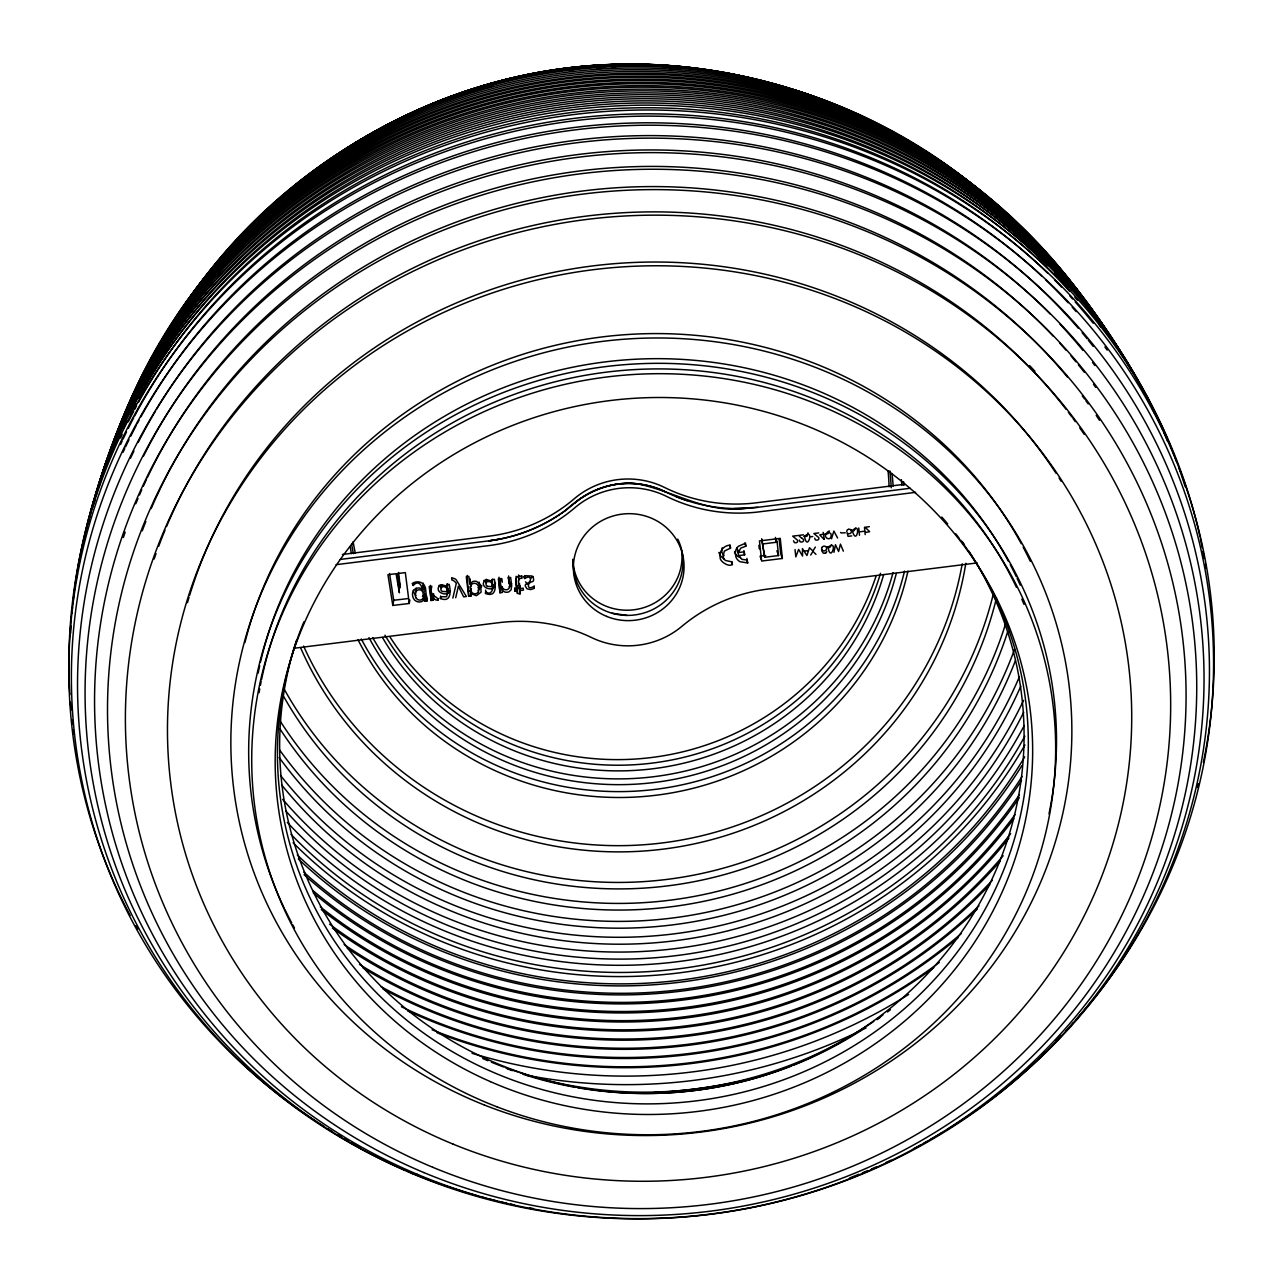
<?xml version="1.0" encoding="UTF-8"?>
<svg xmlns="http://www.w3.org/2000/svg" width="1283" height="1283" viewBox="0 0 1283 1283"><rect width="100%" height="100%" fill="white"/><g stroke="black" fill="none" stroke-linecap="round" stroke-linejoin="round"><path stroke-width="1.5" d="M534.193 585.818L534.193 588.352L530.777 589.603L526.992 588.817L525.308 586.09A3.288 3.175 0.6 0 1 525.629 584.294C531.868 582.803 532.878 573.517 524.635 578.505L524.651 576.003M517.418 593.42L517.209 585.786L517.418 593.42L520.08 593.885L519.663 590.565L523.416 590.132L523.191 588.207L519.439 588.64L518.508 581.135L518.925 578.761L521.684 578.216L521.732 575.714M519.439 588.64L519.519 583.589M519.663 590.565L519.759 585.497L520.08 593.885M517.113 590.838L514.868 591.094L514.627 589.17L516.873 588.929L516.055 576.34M514.868 591.094L514.948 587.71M502.294 586.812L502.294 592.505L499.969 592.762L498.365 578.858L500.979 578.553C496.922 592.906 515.926 594.382 508.02 577.767L510.65 577.478L511.676 585.754L511.083 589.843L508.918 591.8A5.645 5.437 2.3 0 1 504.203 591.768L502.23 590.18L502.327 587.646M499.632 588.993L499.007 577.222M499.969 592.762L499.857 583.941M487.428 586.331L492.48 586.716L492.447 579.274M492.64 588.464C488.358 590.132 480.836 586.443 484.076 581.391C485.952 576.949 492.576 583.492 491.966 579.563L494.324 579.307C496.072 586.155 496.361 597.862 485.503 593.452L485.888 591.704C493.586 598.568 494.677 578.216 491.95 586.604M485.503 593.452L485.712 590.068M495.446 582.819L494.837 586.764L492.175 588.753M470.893 593.612L471.31 588.528L470.989 596.018L468.664 596.274L466.274 576.676L468.872 576.388L469.835 583.941L472.705 581.552A6.495 6.255 4.7 0 1 476.586 581.44L480.628 584.775L481.109 592.169L476.362 595.697L470.893 593.612L470.989 596.018M469.899 583.941L470.268 578.922M468.199 591.736L467.204 575.442M468.664 596.274L468.632 586.652M447.51 593.532L446.548 596.723L440.759 596.755L440.39 598.519C451.263 602.914 450.942 591.206 449.146 584.374L446.789 584.631C447.542 588.464 440.759 582.033 438.898 586.459C435.675 591.511 443.228 595.184 447.51 593.532L448.088 588.448L447.142 591.623M855.649 528.307L853.965 530.713L851.126 530.071M447.334 591.768L447.013 589.362A2.983 2.871 6.8 0 0 446.789 588.576A3.657 3.512 6.8 0 0 443.293 586.636L442.026 586.892A2.149 2.069 6.9 0 0 440.935 587.999L440.919 589.811A2.678 2.566 6.9 0 0 442.282 591.383L447.334 591.768L447.607 584.294M446.725 586.427L447.013 583.893M440.39 598.519L440.694 595.954M433.558 593.644L433.045 597.477L434.937 599.514A3.993 3.833 7.1 0 0 438.177 599.931L438.337 598.632M433.205 600.252L433.879 595.12L431.601 595.376L430.912 600.508L433.205 600.252L433.045 597.477M416.045 588.159L415.965 589.362A7.554 7.249 8.2 0 0 416.317 591.511M430.912 600.508L430.398 585.369M424.673 601.214L424.994 594.013L424.673 601.214L426.998 600.941L427.367 598.375M426.998 600.941L426.565 595.889M426.389 597.172L425.491 587.839M425.315 589.105C425.555 582.29 417.071 579.836 412.244 583.573L413.158 585.465C422.684 575.426 423.085 600.059 423.31 583.172M409.261 603.475L405.332 572.619L397.201 573.597L399.398 592.794L396.062 573.726L387.947 574.704L392.79 605.448L409.261 603.475L409.822 600.043M413.158 585.465L413.559 582.931M831.4 544.954L829.716 547.504L826.845 546.799M392.79 605.448L393.737 600.284L389.535 573.549M833.966 552.315L835.441 544.746L838.617 551.482L840.445 544.12L843.364 551.161M455.706 597.734L458.384 586.219L463.628 596.836L466.403 596.531L456.187 579.772A8.901 8.564 6.5 0 0 455.112 578.922L451.68 577.671L451.841 579.964A7.04 6.768 6.5 0 1 453.749 580.814L454.695 581.52A9.061 8.708 6.6 0 1 456.315 583.396L452.851 598.054M722.201 547.841L721.768 551.193A6.96 6.704 -16 0 0 724.109 555.603M831.528 538.764L833.854 531.05L837.591 538.01M481.847 585.834L477.982 590.34M738.832 550.615L737.372 550.808L738.767 555.635L744.669 554.833L744.268 551.834L738.431 552.556L740.66 548.162L745.84 546.173L745.519 543.222L738.366 546.301A9.574 9.222 -17.1 0 0 735.303 552.604L735.849 556.758A9.494 9.141 -17.1 0 0 740.05 561.729L747.7 562.964L746.882 558.394M821.874 547.584L821.665 548.37A8.404 8.067 -22.6 0 0 821.858 551L823.205 553.037A1.941 1.86 -22.2 0 0 823.927 553.278L825.226 553.181M508.79 583.717L508.581 575.971M511.66 583.685L509.078 586.732M450.429 590.886L447.382 593.772M424.994 594.013L422.46 596.483M815.33 547.087L812.941 551.016L809.477 547.745L806.911 555.523L802.452 548.627L802.565 556.068L798.635 549.413L795.813 556.902L795.043 549.589M810.712 555.058L812.973 551.337L815.956 554.4M478.174 592.088L478.479 591.527A5.469 5.26 4.8 0 0 478.8 590.597A7.377 7.089 4.9 0 0 477.757 585.048L477.388 584.519A4.09 3.929 4.7 0 0 470.332 586.78L470.941 591.142M422.572 598.888L422.813 598.6A4.362 4.186 8.3 0 0 423.534 596.916L422.877 592.088A3.913 3.753 8.4 0 0 416.173 591.19L415.195 594.863A7.297 6.992 8.1 0 0 416.269 598.215M532.926 576.468L530.312 578.408M565.386 510.49C584.503 492.528 610.387 480.596 637.026 483.755C673.623 490.812 706.917 514.018 746 508.341M340.268 559.42L488.823 540.865A163.839 160.664 15.6 0 0 574.576 503.209C599.273 482.039 636.336 477.388 665.476 491.87A163.823 160.567 -30.9 0 0 757.788 507.298L910.176 488.278M565.354 510.522C542.934 526.896 516.359 537.369 488.823 540.865L500.482 538.988M730.059 545.195L730.54 548.066L724.366 551.113L723.067 556.02A7.008 6.752 -15.9 0 0 725.424 560.463L732.096 561.906C733.78 569.62 719.154 562.403 720.148 557.207C718.945 551.161 723.965 545.371 730.011 545.131M848.528 529.334L849.571 529.27A2.069 1.989 -24.5 0 1 851.142 530.344A2.807 2.678 -24.4 0 1 851.367 531.659L851.351 531.9A2.069 1.989 -24.5 0 1 850.581 533.215A2.55 2.454 -24.5 0 1 848.416 533.648L848.111 533.584A2.005 1.924 -24.4 0 1 847.181 532.91L848.047 536.358L851.736 535.909M869.313 526.655L865.239 527.265L869.633 531.707L865.913 532.429M342.449 554.464L489.128 536.15A162.716 159.605 15.9 0 0 574.287 498.734A80.733 78.006 -7.6 0 1 664.578 487.476A162.7 159.509 -31.2 0 0 756.264 502.808L904.772 484.268M336.066 564.68L488.518 545.644A164.994 161.722 15.3 0 0 574.864 507.747A81.839 79.001 -7.6 0 1 666.406 496.329A164.962 161.626 -30.6 0 0 759.344 511.837L915.613 492.335M797.529 535.556L792.669 536.15L797.433 540.111A1.7 1.636 -21 0 1 796.935 542.42L796.214 542.677A3.4 3.272 -21 0 1 795.604 542.757L795.139 542.741A1.86 1.796 -21 0 1 794.337 542.468L793.503 540.801M803.415 534.819L798.571 535.428L801.169 537.785A17.962 17.256 -20.2 0 1 802.18 538.347M818.73 532.926L813.871 533.52L818.57 537.417A1.716 1.652 -22.4 0 1 818.105 539.806L817.383 540.047A3.272 3.143 -22.4 0 1 816.646 540.143L815.956 540.047A1.668 1.588 -22.3 0 1 815.186 539.534L814.705 538.17M824.921 534.209L823.622 534.37L824.119 539.325M810.904 536.791L812.748 536.551M859.369 531.868L864.662 531.21M763.289 543.88L777.145 542.164L778.573 555.555L764.732 557.271L761.717 539.117L764.732 557.271M823.991 539.341L819.757 534.883L823.381 534.193L823.205 532.365M765.694 555.475L760.081 556.181L761.124 559.42M804.409 551.081L808.098 550.615M782.373 558.474L761.637 561.04L759.456 540.945L780.24 538.379L782.373 558.474L780.689 553.631L779.134 539.101M293.55 648.316L499.247 622.624A157.841 148.988 -0.5 0 1 591.655 637.603A81.839 79.001 -7.6 0 0 681.898 626.329A157.809 148.924 -14.5 0 1 767.795 589.073L977.229 562.916M393.737 600.284L408.283 598.536M469.097 591.174L471.406 590.918M500.194 587.694L502.503 587.422M424.304 599.129C422.267 603.459 415.403 602.625 413.527 598.471A9.398 9.013 8.2 0 1 412.661 592.682C413.318 588.159 419.766 586.203 422.7 589.763M757.788 507.298L734.165 508.533M747.364 560.029L741.895 559.356L738.767 555.635M627.002 615.391L612.055 613.226M517.53 588.352L520.16 588.801M825.482 534.049L827.968 533.696L829.075 531.451A6.944 6.672 -23 0 0 829.091 530.809M676.157 496.665L687.271 500.707M740.451 557.656L738.639 556.854A9.43 9.077 -17.1 0 1 734.469 551.931M527.81 584.182L525.549 581.857M803.88 536.342L806.927 536.326L808.001 532.798M441.528 587.855L439.091 585.433M486.369 582.835L483.932 580.413M723.901 559.003L720.308 555.731L718.865 552.38M802.18 538.347L803.222 539.245A1.828 1.764 -21.4 0 1 803.575 540.528A1.62 1.556 -21.4 0 1 802.805 541.651L802.164 541.923A3.368 3.24 -21.4 0 1 801.458 542.035L800.993 542.019A1.892 1.812 -21.3 0 1 800.335 541.795A1.62 1.556 -21.3 0 1 799.822 541.346L799.389 540.063M416.093 595.488L414.345 593.355A9.334 8.965 8.3 0 1 413.367 590.308M845.24 532.766L841.215 532.974A2.518 2.422 -24.2 0 1 840.638 532.397M416.301 598.199L416.799 598.808A3.897 3.737 8.2 0 0 422.62 598.92M534.193 588.352L533.343 586.588C527.072 590.902 526.495 582.306 532.926 581.472A3.592 3.464 0.6 0 0 533.616 579.579L533.391 577.959A3.897 3.753 0.6 0 0 531.803 575.971L525.501 575.762L523.769 576.676L524.635 578.505M471.358 586.058L470.749 582.69M776.023 539.004L777.145 542.164M776.889 550.728L778.573 555.555M744.878 542.982L745.84 546.173M743.899 550.615L744.268 551.834M746.722 559.725L747.7 562.964M743.707 551.626L744.669 554.833M737.035 547.745L738.431 552.556M729.867 545.676L730.54 548.066M731.502 561.537L732.417 564.793M398.323 576.34L400.296 587.71L398.564 572.443M486.289 579.242L486.385 579.708A2.646 2.55 3.8 0 0 486.899 580.654M502.278 582.193L501.813 578.553M438.177 599.931C436.829 594.975 428.891 597.493 431.81 586.315L429.196 586.604L430.463 596.162M431.152 591.062L431.601 595.376M492.48 586.716L492.175 584.294A2.983 2.871 3.7 0 0 491.95 583.508A3.657 3.512 3.7 0 0 488.47 581.568L487.412 581.744A2.422 2.325 3.8 0 0 486.802 582.049A2.133 2.053 3.8 0 0 486.032 583.156L486.065 584.743A2.566 2.47 3.8 0 0 487.059 586.106M519.07 579.868L518.573 574.992M516.873 588.929C515.429 584.743 513.954 574.399 521.572 576.275L521.684 578.216M758.894 545.291L759.295 548.916M775.477 537.417L775.878 541.218M858.76 527.971L859.482 535.3M864.485 527.265L865.191 534.594M442.042 585.689A2.823 2.71 7 0 1 441.48 584.759M478.27 592.153A4.09 3.929 4.6 0 1 471.021 591.11M479.024 582.065A7.393 7.121 5 0 1 478.928 586.475M478.639 587.069A4.057 3.913 4.7 0 1 477.95 587.806M424.08 592.505A4.33 4.154 8.4 0 0 424.272 591.8L423.615 587.005A3.897 3.737 8.5 0 0 422.829 585.834M821.906 547.584A2.486 2.374 -22.3 0 1 825.723 546.638A2.486 2.374 -22.3 0 1 825.546 550.455A2.486 2.374 -22.3 0 1 821.81 549.381M826.733 551.337A1.973 1.892 -22.2 0 1 826.589 551.882A2.229 2.133 -22.2 0 1 825.915 552.797M826.011 552.684A1.973 1.892 -22.2 0 1 825.354 553.037M908.605 994.421A511.869 492.544 -7.6 0 1 472.048 1053.279M175.563 319.002A532.798 512.751 -7.6 0 1 178.77 313.95M180.807 310.807A532.798 512.751 -7.6 0 1 997.613 205.809M1002.135 209.947A532.798 512.751 -7.6 0 1 1007.813 215.319M866.057 1027.94A515.622 495.863 -7.6 0 1 525.87 1075.106M164.128 337.012A536.695 516.199 -7.6 0 1 1013.971 220.564M1021.396 227.941A536.695 516.199 -7.6 0 1 1025.582 232.207M754.292 1078.041A519.423 499.215 -7.6 0 1 653.32 1092.635M138.644 384.323A540.656 519.695 -7.6 0 1 142.894 375.342M143.343 374.428A540.656 519.695 -7.6 0 1 155.66 350.74M156.237 349.682A540.656 519.695 -7.6 0 1 1036.231 242.423M1044.041 251.019A540.656 519.695 -7.6 0 1 1047.81 255.301M1052.75 261.074A540.656 519.695 -7.6 0 1 1056.406 265.453M1059.999 269.863A540.656 519.695 -7.6 0 1 1062.372 272.83M125.542 415.852A555.186 531.98 -7.6 0 1 128.749 408.764M129.567 407A555.186 531.98 -7.6 0 1 132.919 399.943M137.249 391.203A555.186 531.98 -7.6 0 1 1020.915 232.287M1025.245 236.297A555.186 531.98 -7.6 0 1 1054.209 265.565M1060.736 272.83A555.186 531.98 -7.6 0 1 1063.318 275.765M92.472 507.587A559.484 535.733 -7.6 0 1 96.674 491.662M97.171 489.898A559.484 535.733 -7.6 0 1 576.243 92.953A559.484 535.733 -7.6 0 1 1131.702 371.092M76.916 577.526A567.519 542.308 -7.6 0 1 77.445 573.902M78.568 566.621A567.519 542.308 -7.6 0 1 571.24 105.543A567.519 542.308 -7.6 0 1 1162.671 429.548M1164.13 432.932A567.519 542.308 -7.6 0 1 1167.658 441.4M133.384 405.171A563.061 538.427 -7.6 0 1 142.75 387.691M144.69 384.226A563.061 538.427 -7.6 0 1 1064.216 280.929M1068.194 285.355A563.061 538.427 -7.6 0 1 1072.107 289.798M84.309 538.86A564.921 540.207 -7.6 0 1 85.063 535.252M85.833 531.659A564.921 540.207 -7.6 0 1 575.442 100.844A564.921 540.207 -7.6 0 1 1150.947 405.765M1151.749 407.417A564.921 540.207 -7.6 0 1 1154.86 414.056M122.992 424.625A560.527 536.358 -7.6 0 1 126.247 417.488M127.081 415.708A560.527 536.358 -7.6 0 1 130.481 408.603M133.111 403.311A560.527 536.358 -7.6 0 1 137.602 394.539M138.532 392.79A560.527 536.358 -7.6 0 1 140.392 389.31M142.285 385.846A560.527 536.358 -7.6 0 1 1046.431 260.369M1056.021 270.344A560.527 536.358 -7.6 0 1 1067.937 283.479M1071.802 287.953A560.527 536.358 -7.6 0 1 1075.603 292.444M1078.121 295.475A560.527 536.358 -7.6 0 1 1085.514 304.632M88.463 522.213A562.227 538.01 -7.6 0 1 567.311 97.861A562.227 538.01 -7.6 0 1 1139.368 384.162M1140.234 385.798A562.227 538.01 -7.6 0 1 1141.918 389.054M129.535 408.619A557.897 534.209 -7.6 0 1 139.173 389.326M141.018 385.846A557.897 534.209 -7.6 0 1 1050.44 262.871M1059.79 272.958A557.897 534.209 -7.6 0 1 1065.002 278.812M94.028 503.786A556.646 533.375 -7.6 0 1 95.343 498.494M96.257 494.965A556.646 533.375 -7.6 0 1 564.456 90.804A556.646 533.375 -7.6 0 1 1122.962 356.706M128.14 408.988A552.412 529.671 -7.6 0 1 131.363 401.948M139.879 384.499A552.412 529.671 -7.6 0 1 1022.407 232.111M1025.261 234.805A552.412 529.671 -7.6 0 1 1053.856 264.122M1057.737 268.468A552.412 529.671 -7.6 0 1 1064.088 275.813M1066.59 278.78A552.412 529.671 -7.6 0 1 1071.513 284.746M99.048 486.738A553.759 530.954 -7.6 0 1 100.635 480.965M102.848 473.283A553.759 530.954 -7.6 0 1 565.498 87.212A553.759 530.954 -7.6 0 1 1112.393 340.011M1114.478 343.427A553.759 530.954 -7.6 0 1 1117.541 348.575M140.825 381.388A549.573 527.281 -7.6 0 1 145.268 372.792M146.182 371.076A549.573 527.281 -7.6 0 1 148.026 367.66M149.886 364.26A549.573 527.281 -7.6 0 1 151.779 360.876M153.703 357.492A549.573 527.281 -7.6 0 1 1042.935 251.388M1075.587 289.493A549.573 527.281 -7.6 0 1 1077.928 292.54M106.104 464.238A550.792 528.452 -7.6 0 1 563.012 84.277A550.792 528.452 -7.6 0 1 1104.759 328.753M128.14 407.994A546.654 524.811 -7.6 0 1 130.417 402.718M133.56 395.725A546.654 524.811 -7.6 0 1 135.164 392.229M135.982 390.497A546.654 524.811 -7.6 0 1 147.16 368.109M149.886 363.009A546.654 524.811 -7.6 0 1 1023.626 230.86M1029.142 236.297A546.654 524.811 -7.6 0 1 1041.235 248.79M1047.746 255.878A546.654 524.811 -7.6 0 1 1052.862 261.636M1059.116 268.917A546.654 524.811 -7.6 0 1 1061.586 271.852M1065.243 276.31A546.654 524.811 -7.6 0 1 1068.835 280.785M1079.324 294.432A546.654 524.811 -7.6 0 1 1081.585 297.512M113.802 442.154A547.761 525.87 -7.6 0 1 117.122 432.788M117.811 430.912A547.761 525.87 -7.6 0 1 567.711 80.556A547.761 525.87 -7.6 0 1 1090.358 307.888M1091.48 309.524A547.761 525.87 -7.6 0 1 1097.013 317.767M133.24 396.255A543.687 522.277 -7.6 0 1 135.581 391.026M147.32 366.97A543.687 522.277 -7.6 0 1 149.101 363.57M149.999 361.87A543.687 522.277 -7.6 0 1 151.827 358.502M153.671 355.134A543.687 522.277 -7.6 0 1 1020.643 227.091M1035.525 242.118A543.687 522.277 -7.6 0 1 1053.487 262.021M116.673 435.402A544.666 523.239 -7.6 0 1 563.253 78.183A544.666 523.239 -7.6 0 1 1088.064 305.386M960.55 540.079A375.791 355.327 -7.6 0 1 696.348 1100.846A375.791 355.327 -7.6 0 1 303.959 621.71M941.786 517.049A375.791 355.327 -7.6 0 1 947.704 523.897M955.675 533.712A375.791 355.327 -7.6 0 1 959.411 538.587M259.102 692.66A398.853 377.154 -7.6 0 1 259.743 688.939M260.433 685.234A398.853 377.154 -7.6 0 1 261.139 681.53M261.524 679.685A398.853 377.154 -7.6 0 1 607.244 372.038A398.853 377.154 -7.6 0 1 1016.361 587.181M1021.797 599.193A398.853 377.154 -7.6 0 1 1023.994 604.373M258.14 673.126A400.793 379.335 -7.6 0 1 259.695 665.685M260.529 661.98A400.793 379.335 -7.6 0 1 600.957 362.447A400.793 379.335 -7.6 0 1 1008.486 561.377M1010.282 564.728A400.793 379.335 -7.6 0 1 1016.264 576.596M1017.082 578.312A400.793 379.335 -7.6 0 1 1020.258 585.192M284.056 907.771A404.289 382.302 -7.6 0 1 606.474 366.505A404.289 382.302 -7.6 0 1 1049.013 813.855M294.465 927.962A404.289 382.302 -7.6 0 1 292.652 924.642M291.754 922.974A404.289 382.302 -7.6 0 1 284.874 909.471M882.896 1014.965A388.059 367.884 -7.6 0 1 876.802 1019.311M873.723 1021.444A388.059 367.884 -7.6 0 1 519.487 1072.508M517.707 1071.93A388.059 367.884 -7.6 0 1 505.326 1067.616M503.577 1066.959A388.059 367.884 -7.6 0 1 491.373 1062.18M487.925 1060.736A388.059 367.884 -7.6 0 1 482.777 1058.523M154.152 559.019A518.685 492.447 -7.6 0 1 156.045 553.566M158.675 546.317A518.685 492.447 -7.6 0 1 165.01 530.136M166.501 526.559A518.685 492.447 -7.6 0 1 583.573 216.458A518.685 492.447 -7.6 0 1 1066.045 409.277M1068.402 412.34A518.685 492.447 -7.6 0 1 1071.882 416.975M1073.037 418.531A518.685 492.447 -7.6 0 1 1075.314 421.642M1079.773 427.929A518.685 492.447 -7.6 0 1 1084.151 434.279M244.925 642.526A417.28 395.308 -7.6 0 1 600.717 337.108A417.28 395.308 -7.6 0 1 1021.3 543.703M1023.176 547.183A417.28 395.308 -7.6 0 1 1030.313 561.329M968.697 550.984A372.551 352.552 -7.6 0 1 703.148 1089.331A372.551 352.552 -7.6 0 1 293.727 649.278M294.288 647.45A372.551 352.552 -7.6 0 1 296.581 640.137M962.218 541.474A372.551 352.552 -7.6 0 1 964.415 544.634M187.462 602.657A478.479 453.797 -7.6 0 1 189.066 597.156M189.627 595.328A478.479 453.797 -7.6 0 1 584.904 266.96A478.479 453.797 -7.6 0 1 1055.989 473.202M1059.1 478.03A478.479 453.797 -7.6 0 1 1061.121 481.269M890.45 1009.657A381.179 361.036 -7.6 0 1 887.499 1011.95M880.026 1017.531A381.179 361.036 -7.6 0 1 876.995 1019.712M861.535 1030.217A381.179 361.036 -7.6 0 1 793.343 1065.259M791.595 1065.948A381.179 361.036 -7.6 0 1 594.125 1090.229M592.265 1089.973A381.179 361.036 -7.6 0 1 577.43 1087.711M575.586 1087.391A381.179 361.036 -7.6 0 1 530.104 1076.485M528.307 1075.94A381.179 361.036 -7.6 0 1 522.967 1074.256M512.35 1070.647A381.179 361.036 -7.6 0 1 507.09 1068.723M142.253 530.809A535.252 508.645 -7.6 0 1 145.845 521.491M151.186 508.565A535.252 508.645 -7.6 0 1 1067.488 377.138M1082.291 395.886A535.252 508.645 -7.6 0 1 1084.664 399.093M1085.851 400.697A535.252 508.645 -7.6 0 1 1088.192 403.92M1096.179 415.355A535.252 508.645 -7.6 0 1 1099.499 420.311M123.36 537.529A546.991 520.256 -7.6 0 1 125.157 532.156M135.79 503.77A546.991 520.256 -7.6 0 1 137.971 498.51M139.462 495.013A546.991 520.256 -7.6 0 1 141.739 489.769M143.311 486.305A546.991 520.256 -7.6 0 1 146.503 479.377M147.32 477.645A546.991 520.256 -7.6 0 1 1053.151 336.034M1059.662 343.058A546.991 520.256 -7.6 0 1 1066.029 350.195M1071.032 355.984A546.991 520.256 -7.6 0 1 1075.924 361.822M1078.345 364.773A546.991 520.256 -7.6 0 1 1084.279 372.198M1093.469 384.307A546.991 520.256 -7.6 0 1 1095.714 387.37M405.187 1170.304A566.428 539.245 -7.6 0 1 184.335 367.98A566.428 539.245 -7.6 0 1 1055.091 302.371A566.428 539.245 -7.6 0 1 947.303 1129.457M942.315 1132.504A566.428 539.245 -7.6 0 1 930.576 1139.416M927.208 1141.341A566.428 539.245 -7.6 0 1 923.808 1143.249M920.392 1145.126A566.428 539.245 -7.6 0 1 913.544 1148.814M890.931 1160.185A566.428 539.245 -7.6 0 1 885.639 1162.671M876.77 1166.696A566.428 539.245 -7.6 0 1 871.414 1169.038M867.837 1170.561A566.428 539.245 -7.6 0 1 862.449 1172.822M858.84 1174.298A566.428 539.245 -7.6 0 1 849.779 1177.874M533.52 1208.602A566.428 539.245 -7.6 0 1 529.687 1207.912M514.403 1204.897A566.428 539.245 -7.6 0 1 510.602 1204.079M506.785 1203.246A566.428 539.245 -7.6 0 1 499.215 1201.481M497.323 1201.032A566.428 539.245 -7.6 0 1 489.769 1199.14M486 1198.162A566.428 539.245 -7.6 0 1 480.355 1196.638M478.479 1196.125A566.428 539.245 -7.6 0 1 443.228 1185.091M441.384 1184.45A566.428 539.245 -7.6 0 1 406.984 1171.074M130.529 458.111A561.81 535.236 -7.6 0 1 133.913 451.007M138.291 442.202A561.81 535.236 -7.6 0 1 155.468 411.057M156.478 409.357A561.81 535.236 -7.6 0 1 1078.313 328.272M1082.146 332.762A561.81 535.236 -7.6 0 1 1087.15 338.808M1088.385 340.332A561.81 535.236 -7.6 0 1 1093.26 346.458M123.056 452.257A566.926 540.544 -7.6 0 1 124.724 448.665M125.558 446.869A566.926 540.544 -7.6 0 1 129.006 439.716M130.77 436.14A566.926 540.544 -7.6 0 1 136.206 425.523M137.137 423.759A566.926 540.544 -7.6 0 1 139.029 420.247M140.938 416.75A566.926 540.544 -7.6 0 1 1041.459 275.829M1045.821 279.967A566.926 540.544 -7.6 0 1 1068.194 302.772M1072.219 307.182A566.926 540.544 -7.6 0 1 1076.196 311.625M1104.888 346.971A566.926 540.544 -7.6 0 1 1107.229 350.147M316.019 1121.358A571.56 544.553 -7.6 0 1 182.667 352.584A571.56 544.553 -7.6 0 1 993.186 235.864A571.56 544.553 -7.6 0 1 1083.798 1010.796M1082.515 1012.287A571.56 544.553 -7.6 0 1 1076.084 1019.664M1073.47 1022.583A571.56 544.553 -7.6 0 1 1065.532 1031.227M1061.474 1035.477A571.56 544.553 -7.6 0 1 1056.021 1041.09M1044.875 1052.092A571.56 544.553 -7.6 0 1 1042.037 1054.802M1034.868 1061.474A571.56 544.553 -7.6 0 1 1029.046 1066.718M359.833 1147.227A571.56 544.553 -7.6 0 1 351.221 1142.56M347.805 1140.651A571.56 544.553 -7.6 0 1 344.405 1138.727M341.005 1136.77A571.56 544.553 -7.6 0 1 337.621 1134.781M332.586 1131.782A571.56 544.553 -7.6 0 1 327.582 1128.719M324.262 1126.634A571.56 544.553 -7.6 0 1 317.655 1122.433M130.128 915.469A573.18 546.526 -7.6 0 1 563.927 122.142A573.18 546.526 -7.6 0 1 1203.374 762.503M1198.547 783.64A573.18 546.526 -7.6 0 1 1197.584 787.457M137.73 929.277A573.18 546.526 -7.6 0 1 135.79 925.845M120.554 444.511A568.577 542.533 -7.6 0 1 122.222 440.887M123.072 439.091A568.577 542.533 -7.6 0 1 126.52 431.906M128.284 428.33A568.577 542.533 -7.6 0 1 133.753 417.665M134.683 415.9A568.577 542.533 -7.6 0 1 1047.906 273.423M1054.658 280.095A568.577 542.533 -7.6 0 1 1061.666 287.264M1069.878 296.02A568.577 542.533 -7.6 0 1 1072.556 298.971M1075.218 301.938A568.577 542.533 -7.6 0 1 1093.212 323.22M70.693 633.193A570.037 544.329 -7.6 0 1 71.062 625.879M71.976 613.066A570.037 544.329 -7.6 0 1 72.473 607.581M72.826 603.908A570.037 544.329 -7.6 0 1 73.628 596.595M74.061 592.938A570.037 544.329 -7.6 0 1 576.596 109.28A570.037 544.329 -7.6 0 1 1176.912 462.473M1178.804 467.654A570.037 544.329 -7.6 0 1 1180.633 472.85M1181.226 474.582A570.037 544.329 -7.6 0 1 1185.235 486.77M123.28 428.522A565.53 540.416 -7.6 0 1 126.68 421.369M130.192 414.233A565.53 540.416 -7.6 0 1 135.661 403.632M138.484 398.372A565.53 540.416 -7.6 0 1 1047.73 265.757M1054.754 272.846A565.53 540.416 -7.6 0 1 1068.37 287.376M1098.601 323.99A565.53 540.416 -7.6 0 1 1100.974 327.149M1024.684 756.906A462.345 447.302 -7.6 0 1 297.271 854.943M423.101 108.638A485.054 469.321 -7.6 0 1 428.33 106.313M431.81 104.805A485.054 469.321 -7.6 0 1 585.834 66.379M589.298 66.107A485.054 469.321 -7.6 0 1 605.047 65.112M616.337 64.711A485.054 469.321 -7.6 0 1 641.612 64.743M655.068 65.273A485.054 469.321 -7.6 0 1 666.567 66.01M674.233 66.652A485.054 469.321 -7.6 0 1 680.182 67.245M687.592 68.063A485.054 469.321 -7.6 0 1 691.409 68.544M1024.925 745.006A459.234 444.511 -7.6 0 1 293.133 842.787M903.585 481.75A283.944 275.733 -7.6 0 1 903.89 485.375M896.32 573.437A283.944 275.733 -7.6 0 1 654.041 782.518A283.944 275.733 -7.6 0 1 368.959 637.603M901.404 479.634A282.148 274.097 -7.6 0 1 901.837 485.391M893.064 572.571A282.148 274.097 -7.6 0 1 654.218 776.648A282.148 274.097 -7.6 0 1 372.679 637.571M889.905 470.925A271.691 264.057 -7.6 0 1 891.204 487.748M880.523 573.309A271.691 264.057 -7.6 0 1 652.486 763.064A271.691 264.057 -7.6 0 1 384.948 635.197M353.386 553.679A271.691 264.057 -7.6 0 1 351.622 543.928M888.077 470.893A269.991 262.518 -7.6 0 1 889.087 486.786M875.92 576.532A269.991 262.518 -7.6 0 1 651.764 757.483A269.991 262.518 -7.6 0 1 390.128 637.218M355.375 553.39A269.991 262.518 -7.6 0 1 353.114 541.683M892.006 473.427A273.407 265.597 -7.6 0 1 893.144 486M883.57 574.944A273.407 265.597 -7.6 0 1 653.239 768.709A273.407 265.597 -7.6 0 1 382.478 637.539M351.398 553.631A273.407 265.597 -7.6 0 1 350.195 546.51M907.963 571.063A293.406 284.794 -7.6 0 1 656.591 795.171A293.406 284.794 -7.6 0 1 358.005 639.752M904.531 571.111A291.546 283.11 -7.6 0 1 655.821 789.302A291.546 283.11 -7.6 0 1 361.277 638.966M965.826 563.269A348.687 338.359 -7.6 0 1 664.241 848.993A348.687 338.359 -7.6 0 1 300.751 648.123M962.218 563.83A346.458 336.338 -7.6 0 1 662.493 842.915A346.458 336.338 -7.6 0 1 303.59 646.087M996.522 597.782A385.173 373.626 -7.6 0 1 671.827 885.334A385.173 373.626 -7.6 0 1 282.436 694.247M993.475 593.355A382.687 371.396 -7.6 0 1 670.736 878.919A382.687 371.396 -7.6 0 1 283.992 688.779M1015.398 660.601A419.541 406.631 -7.6 0 1 675.628 924.482A419.541 406.631 -7.6 0 1 279.181 757.499M1014.564 649.326A416.799 404.161 -7.6 0 1 676.927 917.425A416.799 404.161 -7.6 0 1 279.566 749.913M1020.755 686.293A432.66 419.156 -7.6 0 1 281.843 785.18M1019.408 676.734A429.805 416.606 -7.6 0 1 677.665 933.383A429.805 416.606 -7.6 0 1 280.544 775.461M1023.722 712.209A444.495 430.43 -7.6 0 1 285.804 810.952M1023.577 700.342A441.544 427.784 -7.6 0 1 282.709 799.341M933.687 967.719A508.18 489.272 -7.6 0 1 437.118 1032.767M180.582 311.753A528.949 509.335 -7.6 0 1 182.699 308.449M185.939 303.542A528.949 509.335 -7.6 0 1 980.613 191.263M939.284 962.426A507.122 488.262 -7.6 0 1 432.114 1029.8M957.984 937.697A503.481 485.038 -7.6 0 1 407.657 1010.844M206.018 277.144A527.987 508.405 -7.6 0 1 208.311 274.161M214.165 266.736A527.987 508.405 -7.6 0 1 218.96 260.866M222.617 256.52A527.987 508.405 -7.6 0 1 225.07 253.633M250.891 225.728A527.987 508.405 -7.6 0 1 259.054 217.709M268.805 208.552A527.987 508.405 -7.6 0 1 274.498 203.42M280.255 198.384A527.987 508.405 -7.6 0 1 284.634 194.647M287.568 192.177A527.987 508.405 -7.6 0 1 292.027 188.521M301.04 181.352A527.987 508.405 -7.6 0 1 304.087 179.011M307.15 176.669A527.987 508.405 -7.6 0 1 310.229 174.36M329.073 160.968A527.987 508.405 -7.6 0 1 333.885 157.745M346.891 149.389A527.987 508.405 -7.6 0 1 350.179 147.353M380.49 130.112A527.987 508.405 -7.6 0 1 383.938 128.316M385.654 127.434A527.987 508.405 -7.6 0 1 389.118 125.67M396.078 122.222A527.987 508.405 -7.6 0 1 399.59 120.538M446.211 100.892A527.987 508.405 -7.6 0 1 459.089 96.337M460.934 95.712A527.987 508.405 -7.6 0 1 466.499 93.884M473.94 91.526A527.987 508.405 -7.6 0 1 483.306 88.735M487.059 87.677A527.987 508.405 -7.6 0 1 492.72 86.121M569.444 71.239A527.987 508.405 -7.6 0 1 573.325 70.79M596.691 68.64A527.987 508.405 -7.6 0 1 602.545 68.256M668.94 68.336A527.987 508.405 -7.6 0 1 672.821 68.592M772.478 84.87A527.987 508.405 -7.6 0 1 778.091 86.378M794.819 91.221A527.987 508.405 -7.6 0 1 804.024 94.14M827.663 102.496A527.987 508.405 -7.6 0 1 833.052 104.581M907.081 140.505A527.987 508.405 -7.6 0 1 911.988 143.423M924.915 151.442A527.987 508.405 -7.6 0 1 928.106 153.495M943.807 164.128A527.987 508.405 -7.6 0 1 948.442 167.431M954.536 171.89A527.987 508.405 -7.6 0 1 960.566 176.445M205.055 278.427A524.202 505.053 -7.6 0 1 208.584 273.76M210.973 270.665A524.202 505.053 -7.6 0 1 214.582 266.046M232.223 245.021A524.202 505.053 -7.6 0 1 234.837 242.102M242.824 233.41A524.202 505.053 -7.6 0 1 877.091 123.441M878.855 124.355A524.202 505.053 -7.6 0 1 896.256 133.705M897.972 134.667A524.202 505.053 -7.6 0 1 911.572 142.654M913.255 143.68A524.202 505.053 -7.6 0 1 928.17 153.174M933.062 156.446A524.202 505.053 -7.6 0 1 941.129 162.027M945.908 165.443A524.202 505.053 -7.6 0 1 953.782 171.248M966.115 180.807A524.202 505.053 -7.6 0 1 970.654 184.495M961.416 933.431A502.343 483.932 -7.6 0 1 401.435 1006.77M977.421 908.893A498.766 480.756 -7.6 0 1 383.072 989.033M312.571 172.788A523.159 504.043 -7.6 0 1 315.634 170.527M363.666 139.173A523.159 504.043 -7.6 0 1 367.002 137.265M411.554 114.604A523.159 504.043 -7.6 0 1 415.067 113.032M438.225 103.426A523.159 504.043 -7.6 0 1 443.645 101.357M456.347 96.77A523.159 504.043 -7.6 0 1 461.832 94.894M463.676 94.284A523.159 504.043 -7.6 0 1 469.193 92.488M480.275 89.072A523.159 504.043 -7.6 0 1 485.856 87.452M611.75 67.213A523.159 504.043 -7.6 0 1 615.632 67.053M675.548 68.304A523.159 504.043 -7.6 0 1 679.397 68.608M790.681 89.89A523.159 504.043 -7.6 0 1 796.166 91.59M807.071 95.15A523.159 504.043 -7.6 0 1 816.084 98.31M249.8 227.059A519.439 500.739 -7.6 0 1 255.253 221.478M269.286 207.846A519.439 500.739 -7.6 0 1 874.028 122.366M875.776 123.264A519.439 500.739 -7.6 0 1 879.256 125.06M882.72 126.889A519.439 500.739 -7.6 0 1 891.316 131.572M978.929 905.91A497.515 479.553 -7.6 0 1 380.762 986.515M989.835 884.693A494.003 476.426 -7.6 0 1 363.057 968.007M316.452 170.206A518.3 499.632 -7.6 0 1 319.499 167.977M383.858 127.931A518.3 499.632 -7.6 0 1 388.925 125.285M462.762 94.188A518.3 499.632 -7.6 0 1 471.855 91.221M482.857 87.885A518.3 499.632 -7.6 0 1 488.374 86.298M786.575 88.687A518.3 499.632 -7.6 0 1 792.012 90.339M813.566 97.572A518.3 499.632 -7.6 0 1 818.891 99.513M280.656 198.207A514.627 496.377 -7.6 0 1 283.559 195.625M287.953 191.792A514.627 496.377 -7.6 0 1 292.412 188.024M295.395 185.522A514.627 496.377 -7.6 0 1 309.107 174.568M313.758 171.024A514.627 496.377 -7.6 0 1 837.43 105.831M839.226 106.601A514.627 496.377 -7.6 0 1 855.232 113.738M992.272 880.346A492.656 475.127 -7.6 0 1 359.513 964.415M999.906 861.502A489.208 472.064 -7.6 0 1 347.292 948.249M300.96 181.593A509.784 491.982 -7.6 0 1 303.959 179.171M306.974 176.765A509.784 491.982 -7.6 0 1 311.544 173.189M316.147 169.677A509.784 491.982 -7.6 0 1 327.069 161.658M331.816 158.306A509.784 491.982 -7.6 0 1 798.475 91.462M800.319 92.071A509.784 491.982 -7.6 0 1 816.726 97.957M818.538 98.647A509.784 491.982 -7.6 0 1 829.331 102.913M834.688 105.142A509.784 491.982 -7.6 0 1 840.012 107.419M1003.162 855.729A487.765 470.669 -7.6 0 1 344.133 944.545M1008.983 838.04A484.365 467.637 -7.6 0 1 332.377 927.978M334.093 157.184A504.909 487.54 -7.6 0 1 338.84 153.928M342.016 151.779A504.909 487.54 -7.6 0 1 794.257 90.387M796.085 90.997A504.909 487.54 -7.6 0 1 808.755 95.439M814.144 97.444A504.909 487.54 -7.6 0 1 823.077 100.908M1010.635 833.725A482.841 466.162 -7.6 0 1 329.619 924.193M1013.778 818.843A479.489 463.179 -7.6 0 1 321.279 909.551M1022.15 776.407A467.814 452.37 -7.6 0 1 303.83 872.167M574.576 503.209A81.278 78.504 -7.6 0 1 665.476 491.87M677.761 539.117A54.993 53.116 -7.6 0 1 638.693 614.3A54.993 53.116 -7.6 0 1 573.18 559.965M1021.974 765.486A464.654 449.531 -7.6 0 1 298.362 858.969M681.658 550.936A54.624 52.779 -7.6 0 1 631.268 610.05A54.624 52.779 -7.6 0 1 572.843 559.308M846.812 531.707A2.309 2.229 -24.5 0 1 846.956 530.456A2.117 2.021 -24.5 0 1 848.528 529.366M398.532 119.928A490.074 473.94 -7.6 0 1 405.444 116.448M408.924 114.748A490.074 473.94 -7.6 0 1 421.209 109.007M422.973 108.221A490.074 473.94 -7.6 0 1 442.635 99.93M444.431 99.224A490.074 473.94 -7.6 0 1 605.48 64.856M609.377 64.695A490.074 473.94 -7.6 0 1 648.268 64.663M654.105 64.92A490.074 473.94 -7.6 0 1 683.149 67.197M686.998 67.614A490.074 473.94 -7.6 0 1 692.772 68.32M698.545 69.09A490.074 473.94 -7.6 0 1 702.378 69.635M708.136 70.517A490.074 473.94 -7.6 0 1 711.969 71.126M729.097 74.286A490.074 473.94 -7.6 0 1 732.882 75.072M1019.408 794.77A472.866 457.005 -7.6 0 1 312.795 890.434M1021.525 780.497A469.642 454.134 -7.6 0 1 304.087 874.669M120.554 438.016A567.615 542.003 -7.6 0 1 122.206 434.408M128.252 421.85A567.615 542.003 -7.6 0 1 133.705 411.201M134.651 409.437A567.615 542.003 -7.6 0 1 136.527 405.909M138.436 402.397A567.615 542.003 -7.6 0 1 1069.557 291.241M1074.865 297.175A567.615 542.003 -7.6 0 1 1077.495 300.174M73.74 733.972A572.17 545.965 -7.6 0 1 73.211 730.011M72.473 724.061A572.17 545.965 -7.6 0 1 72.024 720.084M71.03 710.124A572.17 545.965 -7.6 0 1 70.373 702.138M69.859 694.68A572.17 545.965 -7.6 0 1 564.873 115.727A572.17 545.965 -7.6 0 1 1200.038 537.016M1200.423 538.796A572.17 545.965 -7.6 0 1 1202.283 547.729M1202.989 551.305A572.17 545.965 -7.6 0 1 1204.32 558.474M1205.33 564.392A572.17 545.965 -7.6 0 1 1205.972 568.337M471.663 90.468A479.746 464.414 -7.6 0 1 476.907 88.768M535.749 73.837A479.746 464.414 -7.6 0 1 539.373 73.163M542.998 72.522A479.746 464.414 -7.6 0 1 546.638 71.912M552.091 71.03A479.746 464.414 -7.6 0 1 555.731 70.485M559.388 69.956A479.746 464.414 -7.6 0 1 563.045 69.458M570.358 68.56A479.746 464.414 -7.6 0 1 574.014 68.143M581.343 67.39A479.746 464.414 -7.6 0 1 585.016 67.053M599.706 66.01A479.746 464.414 -7.6 0 1 603.395 65.802M1024.844 736.201A454.551 439.957 -7.6 0 1 291.016 834.399M1024.299 725.504A451.504 437.246 -7.6 0 1 287.312 822.403M143.536 456.026A555.363 528.66 -7.6 0 1 1050.44 314.207M1059.886 324.054A555.363 528.66 -7.6 0 1 1082.9 350.355M1092.523 362.48A555.363 528.66 -7.6 0 1 1094.864 365.543M1029.656 365.639A515.461 489.785 -7.6 0 1 1034.964 371.3M1007.684 631.733A404.049 391.78 -7.6 0 1 674.152 906.375A404.049 391.78 -7.6 0 1 280.111 729.097M1005.311 624.661A401.419 389.407 -7.6 0 1 672.565 899.864A401.419 389.407 -7.6 0 1 279.822 720.501M373.674 132.999A495.062 478.511 -7.6 0 1 381.869 128.332M388.508 124.708A495.062 478.511 -7.6 0 1 420.76 108.847M422.492 108.077A495.062 478.511 -7.6 0 1 697.567 68.657M699.443 68.913A495.062 478.511 -7.6 0 1 734.886 75.072M736.731 75.472A495.062 478.511 -7.6 0 1 740.435 76.274M744.124 77.108A495.062 478.511 -7.6 0 1 760.611 81.214M1019.327 797.689A474.582 458.673 -7.6 0 1 313.212 892.856M352.2 145.604A500.001 483.049 -7.6 0 1 355.407 143.552M358.631 141.531A500.001 483.049 -7.6 0 1 788.275 88.88M1015.094 814.545A477.869 461.607 -7.6 0 1 320.301 906.856M852.425 530.986C856.787 546.943 861.39 519.711 852.425 530.986M825.659 534.225C823.991 538.507 830.759 540.929 831.111 536.15A6.992 6.72 -22.9 0 0 830.839 533.632L828 531.659L825.659 534.225M804.553 536.31C807.087 552.861 814.897 527.297 804.553 536.31M828.128 547.28C830.582 563.814 838.489 538.251 828.128 547.28M497.195 1106.908A402.349 380.137 -7.6 0 0 1052.589 701.625A402.349 380.137 -7.6 0 0 411.266 454.134A402.349 380.137 -7.6 0 0 497.195 1106.908M490.363 1081.617A379.094 358.117 -7.6 0 0 1031.532 723.067A379.094 358.117 -7.6 0 0 439.861 463.307A379.094 358.117 -7.6 0 0 490.363 1081.617M432.772 1167.289A523.095 496.232 -7.6 0 0 1168.107 655.902A523.095 496.232 -7.6 0 0 343.219 312.427A523.095 496.232 -7.6 0 0 432.772 1167.289M484.429 1105.032A420.888 398.388 -7.6 0 0 1069.06 685.138A420.888 398.388 -7.6 0 0 400.569 420.118A420.888 398.388 -7.6 0 0 484.429 1105.032M452.995 1144.083A482.568 457.309 -7.6 0 0 1129.136 669.758A482.568 457.309 -7.6 0 0 366.617 356.722A482.568 457.309 -7.6 0 0 452.995 1144.083M423.887 1172.582A539.758 512.526 -7.6 0 0 1183.519 645.75A539.758 512.526 -7.6 0 0 332.971 289.493A539.758 512.526 -7.6 0 0 423.887 1172.582M417.28 1174.314A551.562 524.202 -7.6 0 0 1194.184 636.496A551.562 524.202 -7.6 0 0 325.449 271.002A551.562 524.202 -7.6 0 0 417.28 1174.314M606.667 616.401A55.377 53.453 -7.6 0 0 683.695 560.607A55.377 53.453 -7.6 0 0 595.793 524.458A55.377 53.453 -7.6 0 0 606.667 616.401M412.324 1173.624A559.965 532.637 -7.6 0 0 1201.481 627.9A559.965 532.637 -7.6 0 0 319.836 255.686A559.965 532.637 -7.6 0 0 412.324 1173.624"/></g></svg>
